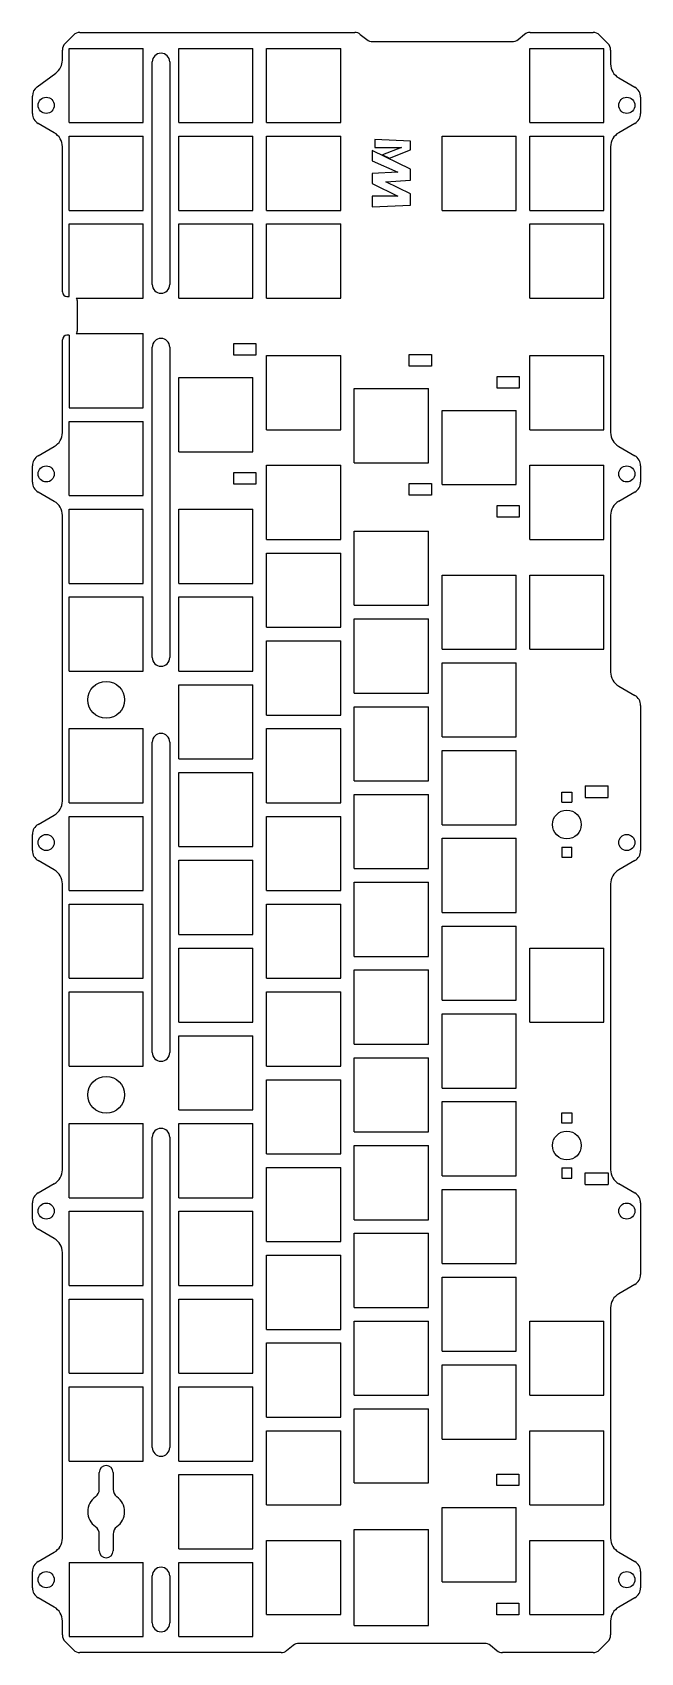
# Model space of a CAD drawing. Header units: millimetres. Extents: x -66 to 66, y -176 to 176.
import ezdxf

# ---------------------------------------------------------------- set-up
doc = ezdxf.new("R2010")
doc.units = ezdxf.units.MM
doc.layers.get('0').update_dxf_attribs({"lineweight": 25, "true_color": 0xffffff})

msp = doc.modelspace()

# ---------------------------------------------------------------- linework, layer by layer
for p, q in [((42.02, 175.83), (55.7, 175.83)), ((-58.95, 173.42), (-57.12, 175.24)), ((-58.06, 156.26), (-58.06, 172.36)), ((-58.06, 172.36), (-41.96, 172.36)), ((-55.7, 175.83), (3.98, 175.83)), ((-41.96, 156.26), (-41.96, 172.36)), ((-34.24, 156.26), (-34.24, 172.36)), ((-34.24, 172.36), (-18.14, 172.36)), ((-18.14, 156.26), (-18.14, 172.36)), ((-15.19, 156.26), (-15.19, 172.36)), ((-15.19, 172.36), (0.91, 172.36)), ((0.91, 156.26), (0.91, 172.36)), ((5.17, 175.41), (6.57, 174.29)), ((7.89, 173.83), (38.11, 173.83)), ((39.43, 174.29), (40.83, 175.42)), ((41.96, 156.26), (41.96, 172.36)), ((41.96, 172.36), (58.06, 172.36)), ((57.12, 175.25), (58.95, 173.42)), ((58.06, 156.26), (58.06, 172.36)), ((-59.53, 169.82), (-59.53, 172)), ((-40, 121.11), (-40, 169.41)), ((-36.2, 169.41), (-36.2, 121.11)), ((59.53, 172), (59.53, 168.99)), ((-65.02, 164), (-60.95, 167.01)), ((61.28, 165.96), (64.78, 163.93)), ((-66.03, 158.23), (-66.03, 161.99)), ((66.03, 161.77), (66.03, 158.23)), ((-61.28, 154.05), (-64.78, 156.07)), ((-58.06, 156.26), (-41.96, 156.26)), ((-34.24, 156.26), (-18.14, 156.26)), ((-15.19, 156.26), (0.91, 156.26)), ((41.96, 156.26), (58.06, 156.26)), ((64.78, 156.07), (61.28, 154.05)), ((-58.06, 137.21), (-58.06, 153.31)), ((-58.06, 153.31), (-41.96, 153.31)), ((-41.96, 137.21), (-41.96, 153.31)), ((-34.24, 137.21), (-34.24, 153.31)), ((-34.24, 153.31), (-18.14, 153.31)), ((-18.14, 137.21), (-18.14, 153.31)), ((-15.19, 137.21), (-15.19, 153.31)), ((-15.19, 153.31), (0.91, 153.31)), ((0.91, 137.21), (0.91, 153.31)), ((16.1, 152.25), (8.33, 152.56)), ((8.33, 152.56), (8.33, 150.83)), ((16.1, 150.36), (16.1, 152.25)), ((22.91, 137.21), (22.91, 153.31)), ((22.91, 153.31), (39.01, 153.31)), ((39.01, 137.21), (39.01, 153.31)), ((41.96, 137.21), (41.96, 153.31)), ((41.96, 153.31), (58.06, 153.31)), ((58.06, 137.21), (58.06, 153.31)), ((-59.53, 119.5), (-59.53, 151.01)), ((16.1, 146.15), (7.71, 150.23)), ((7.71, 150.23), (7.71, 150.16)), ((7.71, 150.16), (7.71, 147.95)), ((7.71, 147.95), (13.29, 145.47)), ((8.33, 150.83), (8.38, 150.83)), ((8.38, 150.83), (14.13, 150.83)), ((14.13, 150.83), (10.01, 149.23)), ((10.01, 149.23), (11.51, 148.53)), ((11.51, 148.53), (16.1, 150.36)), ((59.53, 151.02), (59.53, 88.99)), ((13.29, 145.47), (7.71, 145.22)), ((7.71, 145.22), (7.71, 143.02)), ((16.1, 143.78), (16.1, 146.15)), ((7.71, 143.02), (13.29, 140.3)), ((10.71, 143.43), (16.1, 143.78)), ((16.1, 140.79), (10.71, 143.43)), ((10.92, 141.36), (10.92, 141.36)), ((16.1, 138.34), (16.1, 140.79)), ((-58.06, 137.21), (-41.96, 137.21)), ((-34.24, 137.21), (-18.14, 137.21)), ((-15.19, 137.21), (0.91, 137.21)), ((13.29, 140.3), (7.71, 140.28)), ((7.71, 140.28), (7.71, 137.96)), ((7.71, 137.96), (16.1, 138.34)), ((22.91, 137.21), (39.01, 137.21)), ((41.96, 137.21), (58.06, 137.21)), ((-58.06, 134.26), (-41.96, 134.26)), ((-58.06, 118.5), (-58.06, 134.26)), ((-41.96, 118.16), (-41.96, 134.26)), ((-34.24, 118.16), (-34.24, 134.26)), ((-34.24, 134.26), (-18.14, 134.26)), ((-18.14, 118.16), (-18.14, 134.26)), ((-15.19, 118.16), (-15.19, 134.26)), ((-15.19, 134.26), (0.91, 134.26)), ((0.91, 118.16), (0.91, 134.26)), ((41.96, 118.16), (41.96, 134.26)), ((41.96, 134.26), (58.06, 134.26)), ((58.06, 118.16), (58.06, 134.26)), ((-58.53, 118.5), (-58.06, 118.5)), ((-56.5, 118.16), (-41.96, 118.16)), ((-56.26, 111.11), (-56.26, 117.5)), ((-34.24, 118.16), (-18.14, 118.16)), ((-15.19, 118.16), (0.91, 118.16)), ((41.96, 118.16), (58.06, 118.16)), ((-59.53, 88.98), (-59.53, 109.11)), ((-58.06, 110.11), (-58.53, 110.11)), ((-58.06, 110.11), (-58.06, 94.35)), ((-56.51, 110.45), (-41.96, 110.45)), ((-41.96, 94.35), (-41.96, 110.45)), ((-40, 40.15), (-40, 107.5)), ((-36.2, 107.5), (-36.2, 40.15)), ((-15.19, 89.58), (-15.19, 105.68)), ((-15.19, 105.68), (0.91, 105.68)), ((0.91, 89.58), (0.91, 105.68)), ((41.96, 89.58), (41.96, 105.68)), ((41.96, 105.68), (58.06, 105.68)), ((58.06, 89.58), (58.06, 105.68)), ((-34.24, 100.92), (-18.14, 100.92)), ((-34.24, 84.82), (-34.24, 100.92)), ((-18.14, 84.82), (-18.14, 100.92)), ((3.86, 82.44), (3.86, 98.54)), ((3.86, 98.54), (19.96, 98.54)), ((19.96, 82.44), (19.96, 98.54)), ((-58.06, 94.35), (-41.96, 94.35)), ((22.91, 77.68), (22.91, 93.78)), ((22.91, 93.78), (39.01, 93.78)), ((39.01, 77.68), (39.01, 93.78)), ((-58.06, 75.3), (-58.06, 91.4)), ((-58.06, 91.4), (-41.96, 91.4)), ((-41.96, 75.3), (-41.96, 91.4)), ((-15.19, 89.58), (0.91, 89.58)), ((41.96, 89.58), (58.06, 89.58)), ((-64.78, 83.93), (-61.28, 85.95)), ((-34.24, 84.82), (-18.14, 84.82)), ((61.28, 85.96), (64.78, 83.93)), ((-66.03, 78.23), (-66.03, 81.77)), ((-15.19, 65.77), (-15.19, 81.87)), ((-15.19, 81.87), (0.91, 81.87)), ((0.91, 65.77), (0.91, 81.87)), ((3.86, 82.44), (19.96, 82.44)), ((41.96, 65.77), (41.96, 81.87)), ((41.96, 81.87), (58.06, 81.87)), ((58.06, 65.77), (58.06, 81.87)), ((66.03, 81.77), (66.03, 78.23)), ((22.91, 77.68), (39.01, 77.68)), ((-61.28, 74.05), (-64.78, 76.07)), ((-58.06, 75.3), (-41.96, 75.3)), ((64.78, 76.07), (61.28, 74.05)), ((-59.53, 8.98), (-59.53, 71.01)), ((-58.06, 56.25), (-58.06, 72.35)), ((-58.06, 72.35), (-41.96, 72.35)), ((-41.96, 56.25), (-41.96, 72.35)), ((-34.24, 56.25), (-34.24, 72.35)), ((-34.24, 72.35), (-18.14, 72.35)), ((-18.14, 56.25), (-18.14, 72.35)), ((59.53, 71.02), (59.53, 36.99)), ((3.86, 51.48), (3.86, 67.58)), ((3.86, 67.58), (19.96, 67.58)), ((19.96, 51.48), (19.96, 67.58)), ((-15.19, 65.77), (0.91, 65.77)), ((41.96, 65.77), (58.06, 65.77)), ((-15.19, 46.72), (-15.19, 62.82)), ((-15.19, 62.82), (0.91, 62.82)), ((0.91, 46.72), (0.91, 62.82)), ((22.91, 41.96), (22.91, 58.06)), ((22.91, 58.06), (39.01, 58.06)), ((39.01, 41.96), (39.01, 58.06)), ((41.96, 41.96), (41.96, 58.06)), ((41.96, 58.06), (58.06, 58.06)), ((58.06, 41.96), (58.06, 58.06)), ((-58.06, 56.25), (-41.96, 56.25)), ((-58.06, 37.2), (-58.06, 53.3)), ((-58.06, 53.3), (-41.96, 53.3)), ((-41.96, 37.2), (-41.96, 53.3)), ((-34.24, 56.25), (-18.14, 56.25)), ((-34.24, 37.2), (-34.24, 53.3)), ((-34.24, 53.3), (-18.14, 53.3)), ((-18.14, 37.2), (-18.14, 53.3)), ((3.86, 51.48), (19.96, 51.48)), ((-15.19, 46.72), (0.91, 46.72)), ((3.86, 32.43), (3.86, 48.53)), ((3.86, 48.53), (19.96, 48.53)), ((19.96, 32.43), (19.96, 48.53)), ((-15.19, 27.67), (-15.19, 43.77)), ((-15.19, 43.77), (0.91, 43.77)), ((0.91, 27.67), (0.91, 43.77)), ((22.91, 41.96), (39.01, 41.96)), ((22.91, 22.91), (22.91, 39.01)), ((22.91, 39.01), (39.01, 39.01)), ((39.01, 22.91), (39.01, 39.01)), ((41.96, 41.96), (58.06, 41.96)), ((-58.06, 37.2), (-41.96, 37.2)), ((-34.24, 37.2), (-18.14, 37.2)), ((-34.24, 18.15), (-34.24, 34.25)), ((-34.24, 34.25), (-18.14, 34.25)), ((-18.14, 18.15), (-18.14, 34.25)), ((3.86, 32.43), (19.96, 32.43)), ((61.28, 33.95), (64.78, 31.93)), ((3.86, 13.38), (3.86, 29.48)), ((3.86, 29.48), (19.96, 29.48)), ((19.96, 13.38), (19.96, 29.48)), ((66.03, 29.77), (66.03, -1.77)), ((-58.06, 8.62), (-58.06, 24.72)), ((-58.06, 24.72), (-41.96, 24.72)), ((-41.96, 8.62), (-41.96, 24.72)), ((-15.19, 27.67), (0.91, 27.67)), ((-15.19, 8.62), (-15.19, 24.72)), ((-15.19, 24.72), (0.91, 24.72)), ((0.91, 8.62), (0.91, 24.72)), ((-40, -45.58), (-40, 21.77)), ((-36.2, 21.77), (-36.2, -45.58)), ((22.91, 22.91), (39.01, 22.91)), ((-34.24, 18.15), (-18.14, 18.15)), ((22.91, 3.86), (22.91, 19.96)), ((22.91, 19.96), (39.01, 19.96)), ((39.01, 3.86), (39.01, 19.96)), ((-34.24, -0.9), (-34.24, 15.2)), ((-34.24, 15.2), (-18.14, 15.2)), ((-18.14, -0.9), (-18.14, 15.2)), ((3.86, 13.38), (19.96, 13.38)), ((48.92, 8.76), (48.92, 10.96)), ((48.92, 10.96), (51.12, 10.96)), ((51.12, 10.96), (51.12, 8.76)), ((53.97, 12.32), (53.97, 9.8)), ((53.97, 12.32), (59.02, 12.32)), ((59.02, 9.8), (59.02, 12.32)), ((-58.06, 8.62), (-41.96, 8.62)), ((-15.19, 8.62), (0.91, 8.62)), ((3.86, -5.67), (3.86, 10.43)), ((3.86, 10.43), (19.96, 10.43)), ((19.96, -5.67), (19.96, 10.43)), ((48.92, 8.76), (51.12, 8.76)), ((53.97, 9.8), (59.02, 9.8)), ((-64.78, 3.93), (-61.28, 5.95)), ((-58.06, -10.43), (-58.06, 5.67)), ((-58.06, 5.67), (-41.96, 5.67)), ((-41.96, -10.43), (-41.96, 5.67)), ((-15.19, -10.43), (-15.19, 5.67)), ((-15.19, 5.67), (0.91, 5.67)), ((0.91, -10.43), (0.91, 5.67)), ((22.91, 3.86), (39.01, 3.86)), ((-66.03, -1.77), (-66.03, 1.77)), ((22.91, -15.19), (22.91, 0.91)), ((22.91, 0.91), (39.01, 0.91)), ((39.01, -15.19), (39.01, 0.91)), ((-34.24, -0.9), (-18.14, -0.9)), ((48.92, -0.99), (48.92, -3.19)), ((48.92, -0.99), (51.12, -0.99)), ((48.92, -3.19), (51.12, -3.19)), ((51.12, -3.19), (51.12, -0.99)), ((-61.28, -5.95), (-64.78, -3.93)), ((-34.24, -19.95), (-34.24, -3.85)), ((-34.24, -3.85), (-18.14, -3.85)), ((-18.14, -19.95), (-18.14, -3.85)), ((3.86, -5.67), (19.96, -5.67)), ((64.78, -3.93), (61.28, -5.96)), ((-59.53, -71.02), (-59.53, -8.99)), ((-58.06, -10.43), (-41.96, -10.43)), ((-15.19, -10.43), (0.91, -10.43)), ((3.86, -24.72), (3.86, -8.62)), ((3.86, -8.62), (19.96, -8.62)), ((19.96, -24.72), (19.96, -8.62)), ((59.53, -8.99), (59.53, -71.02)), ((-58.06, -29.48), (-58.06, -13.38)), ((-58.06, -13.38), (-41.96, -13.38)), ((-41.96, -29.48), (-41.96, -13.38)), ((-15.19, -29.48), (-15.19, -13.38)), ((-15.19, -13.38), (0.91, -13.38)), ((0.91, -29.48), (0.91, -13.38)), ((22.91, -15.19), (39.01, -15.19)), ((-34.24, -19.95), (-18.14, -19.95)), ((22.91, -34.24), (22.91, -18.14)), ((22.91, -18.14), (39.01, -18.14)), ((39.01, -34.24), (39.01, -18.14)), ((-34.24, -39), (-34.24, -22.9)), ((-34.24, -22.9), (-18.14, -22.9)), ((-18.14, -39), (-18.14, -22.9)), ((41.96, -39), (41.96, -22.9)), ((41.96, -22.9), (58.06, -22.9)), ((58.06, -39), (58.06, -22.9)), ((3.86, -24.72), (19.96, -24.72)), ((3.86, -43.77), (3.86, -27.67)), ((3.86, -27.67), (19.96, -27.67)), ((19.96, -43.77), (19.96, -27.67)), ((-58.06, -29.48), (-41.96, -29.48)), ((-15.19, -29.48), (0.91, -29.48)), ((-58.06, -48.53), (-58.06, -32.43)), ((-58.06, -32.43), (-41.96, -32.43)), ((-41.96, -48.53), (-41.96, -32.43)), ((-15.19, -48.53), (-15.19, -32.43)), ((-15.19, -32.43), (0.91, -32.43)), ((0.91, -48.53), (0.91, -32.43)), ((22.91, -34.24), (39.01, -34.24)), ((22.91, -53.29), (22.91, -37.19)), ((22.91, -37.19), (39.01, -37.19)), ((39.01, -53.29), (39.01, -37.19)), ((-34.24, -39), (-18.14, -39)), ((-34.24, -58.05), (-34.24, -41.95)), ((-34.24, -41.95), (-18.14, -41.95)), ((-18.14, -58.05), (-18.14, -41.95)), ((41.96, -39), (58.06, -39)), ((3.86, -43.77), (19.96, -43.77)), ((-58.06, -48.53), (-41.96, -48.53)), ((-15.19, -48.53), (0.91, -48.53)), ((3.86, -62.82), (3.86, -46.72)), ((3.86, -46.72), (19.96, -46.72)), ((19.96, -62.82), (19.96, -46.72)), ((-15.19, -67.58), (-15.19, -51.48)), ((-15.19, -51.48), (0.91, -51.48)), ((0.91, -67.58), (0.91, -51.48)), ((22.91, -53.29), (39.01, -53.29)), ((22.91, -72.34), (22.91, -56.24)), ((22.91, -56.24), (39.01, -56.24)), ((39.01, -72.34), (39.01, -56.24)), ((-34.24, -58.05), (-18.14, -58.05)), ((48.92, -60.9), (48.92, -58.7)), ((48.92, -58.7), (51.12, -58.7)), ((51.12, -58.7), (51.12, -60.9)), ((-58.06, -77.1), (-58.06, -61)), ((-58.06, -61), (-41.96, -61)), ((-41.96, -77.1), (-41.96, -61)), ((-34.24, -77.1), (-34.24, -61)), ((-34.24, -61), (-18.14, -61)), ((-18.14, -77.1), (-18.14, -61)), ((3.86, -62.82), (19.96, -62.82)), ((51.12, -60.9), (48.92, -60.9)), ((-40, -131.3), (-40, -63.95)), ((-36.2, -63.95), (-36.2, -131.3)), ((3.86, -81.87), (3.86, -65.77)), ((3.86, -65.77), (19.96, -65.77)), ((19.96, -81.87), (19.96, -65.77)), ((-15.19, -67.58), (0.91, -67.58)), ((-15.19, -86.63), (-15.19, -70.53)), ((-15.19, -70.53), (0.91, -70.53)), ((0.91, -86.63), (0.91, -70.53)), ((22.91, -72.34), (39.01, -72.34)), ((48.92, -70.65), (48.92, -72.85)), ((48.92, -70.65), (51.12, -70.65)), ((48.92, -72.85), (51.12, -72.85)), ((51.12, -72.85), (51.12, -70.65)), ((53.97, -74.2), (53.97, -71.68)), ((53.97, -71.68), (59.02, -71.68)), ((59.02, -71.68), (59.02, -74.2)), ((-64.78, -76.07), (-61.28, -74.05)), ((-58.06, -77.1), (-41.96, -77.1)), ((-34.24, -77.1), (-18.14, -77.1)), ((22.91, -91.39), (22.91, -75.29)), ((22.91, -75.29), (39.01, -75.29)), ((39.01, -91.39), (39.01, -75.29)), ((53.97, -74.2), (59.02, -74.2)), ((61.28, -74.05), (64.78, -76.07)), ((-66.03, -81.77), (-66.03, -78.23)), ((-58.06, -96.15), (-58.06, -80.05)), ((-58.06, -80.05), (-41.96, -80.05)), ((-41.96, -96.15), (-41.96, -80.05)), ((-34.24, -96.15), (-34.24, -80.05)), ((-34.24, -80.05), (-18.14, -80.05)), ((-18.14, -96.15), (-18.14, -80.05)), ((66.03, -78.23), (66.03, -93.77)), ((-61.28, -85.95), (-64.78, -83.93)), ((3.86, -81.87), (19.96, -81.87)), ((-15.19, -86.63), (0.91, -86.63)), ((3.86, -100.92), (3.86, -84.82)), ((3.86, -84.82), (19.96, -84.82)), ((19.96, -100.92), (19.96, -84.82)), ((-59.53, -151.02), (-59.53, -88.99)), ((-15.19, -105.68), (-15.19, -89.58)), ((-15.19, -89.58), (0.91, -89.58)), ((0.91, -105.68), (0.91, -89.58)), ((22.91, -91.39), (39.01, -91.39)), ((22.91, -110.44), (22.91, -94.34)), ((22.91, -94.34), (39.01, -94.34)), ((39.01, -110.44), (39.01, -94.34)), ((-58.06, -96.15), (-41.96, -96.15)), ((-34.24, -96.15), (-18.14, -96.15)), ((64.78, -95.93), (61.28, -97.96)), ((-58.06, -115.2), (-58.06, -99.1)), ((-58.06, -99.1), (-41.96, -99.1)), ((-41.96, -115.2), (-41.96, -99.1)), ((-34.24, -115.2), (-34.24, -99.1)), ((-34.24, -99.1), (-18.14, -99.1)), ((-18.14, -115.2), (-18.14, -99.1)), ((3.86, -100.92), (19.96, -100.92)), ((59.53, -100.99), (59.53, -151.02)), ((3.86, -119.97), (3.86, -103.87)), ((3.86, -103.87), (19.96, -103.87)), ((19.96, -119.97), (19.96, -103.87)), ((41.96, -119.97), (41.96, -103.87)), ((41.96, -103.87), (58.06, -103.87)), ((58.06, -119.97), (58.06, -103.87)), ((-15.19, -105.68), (0.91, -105.68)), ((-15.19, -124.73), (-15.19, -108.63)), ((-15.19, -108.63), (0.91, -108.63)), ((0.91, -124.73), (0.91, -108.63)), ((22.91, -110.44), (39.01, -110.44)), ((-58.06, -115.2), (-41.96, -115.2)), ((-34.24, -115.2), (-18.14, -115.2)), ((22.91, -129.49), (22.91, -113.39)), ((22.91, -113.39), (39.01, -113.39)), ((39.01, -129.49), (39.01, -113.39)), ((-58.06, -134.25), (-58.06, -118.15)), ((-58.06, -118.15), (-41.96, -118.15)), ((-41.96, -134.25), (-41.96, -118.15)), ((-34.24, -134.25), (-34.24, -118.15)), ((-34.24, -118.15), (-18.14, -118.15)), ((-18.14, -134.25), (-18.14, -118.15)), ((3.86, -119.97), (19.96, -119.97)), ((3.86, -139.02), (3.86, -122.92)), ((3.86, -122.92), (19.96, -122.92)), ((19.96, -139.02), (19.96, -122.92)), ((41.96, -119.97), (58.06, -119.97)), ((-15.19, -124.73), (0.91, -124.73)), ((-15.19, -143.78), (-15.19, -127.68)), ((-15.19, -127.68), (0.91, -127.68)), ((0.91, -143.78), (0.91, -127.68)), ((22.91, -129.49), (39.01, -129.49)), ((41.96, -143.78), (41.96, -127.68)), ((41.96, -127.68), (58.06, -127.68)), ((58.06, -143.78), (58.06, -127.68)), ((-58.06, -134.25), (-41.96, -134.25)), ((-51.51, -140.38), (-51.51, -136.75)), ((-48.51, -136.75), (-48.51, -140.38)), ((-34.24, -134.25), (-18.14, -134.25)), ((-34.24, -153.3), (-34.24, -137.2)), ((-34.24, -137.2), (-18.14, -137.2)), ((-18.14, -153.3), (-18.14, -137.2)), ((3.86, -139.02), (19.96, -139.02)), ((-15.19, -143.78), (0.91, -143.78)), ((41.96, -143.78), (58.06, -143.78)), ((22.91, -160.45), (22.91, -144.35)), ((22.91, -144.35), (39.01, -144.35)), ((39.01, -160.45), (39.01, -144.35)), ((-51.51, -153.75), (-51.51, -150.13)), ((-48.51, -150.13), (-48.51, -153.75)), ((3.86, -169.97), (3.86, -149.11)), ((3.86, -149.11), (19.96, -149.11)), ((19.96, -169.97), (19.96, -149.11)), ((-64.78, -156.07), (-61.28, -154.05)), ((-34.24, -153.3), (-18.14, -153.3)), ((-15.19, -167.59), (-15.19, -151.49)), ((-15.19, -151.49), (0.91, -151.49)), ((0.91, -167.59), (0.91, -151.49)), ((41.96, -167.59), (41.96, -151.49)), ((41.96, -151.49), (58.06, -151.49)), ((58.06, -167.59), (58.06, -151.49)), ((61.28, -154.05), (64.78, -156.07)), ((-66.03, -161.77), (-66.03, -158.23)), ((-58.06, -156.25), (-58.06, -172.35)), ((-58.06, -156.25), (-41.96, -156.25)), ((-41.96, -172.35), (-41.96, -156.25)), ((-34.24, -172.35), (-34.24, -156.25)), ((-34.24, -156.25), (-18.14, -156.25)), ((-18.14, -172.35), (-18.14, -156.25)), ((66.03, -158.23), (66.03, -161.77)), ((-40, -169.4), (-40, -159.2)), ((-36.2, -159.2), (-36.2, -169.4)), ((22.91, -160.45), (39.01, -160.45)), ((-61.28, -165.95), (-64.78, -163.93)), ((64.78, -163.93), (61.28, -165.96)), ((-15.19, -167.59), (0.91, -167.59)), ((41.96, -167.59), (58.06, -167.59)), ((-59.53, -172), (-59.53, -168.99)), ((3.86, -169.97), (19.96, -169.97)), ((59.53, -168.99), (59.53, -172)), ((-57.12, -175.25), (-58.95, -173.42)), ((-58.06, -172.35), (-41.96, -172.35)), ((-12.02, -175.83), (-55.7, -175.83)), ((-34.24, -172.35), (-18.14, -172.35)), ((-9.43, -174.29), (-10.83, -175.42)), ((32.11, -173.83), (-8.12, -173.83)), ((34.83, -175.42), (33.43, -174.29)), ((55.7, -175.83), (36.02, -175.83)), ((58.94, -173.42), (57.12, -175.25))]:
    msp.add_line(p, q)
for points in [[(-22.29, 105.78), (-22.29, 108.28), (-17.49, 108.28), (-17.49, 105.78)], [(15.81, 103.4), (15.81, 105.9), (20.61, 105.9), (20.61, 103.4)], [(34.86, 98.63), (34.86, 101.13), (39.66, 101.13), (39.66, 98.63)], [(-22.29, 77.78), (-22.29, 80.28), (-17.49, 80.28), (-17.49, 77.78)], [(15.81, 75.4), (15.81, 77.9), (20.61, 77.9), (20.61, 75.4)], [(34.86, 70.63), (34.86, 73.13), (39.66, 73.13), (39.66, 70.63)], [(34.81, -139.6), (34.81, -137.1), (39.61, -137.1), (39.61, -139.6)], [(34.81, -167.6), (34.81, -165.1), (39.61, -165.1), (39.61, -167.6)]]:
    msp.add_lwpolyline(points, close=True)
for centre, radius in [((-63.03, 160), 1.75), ((63.03, 160), 1.75), ((-63.03, 80), 1.75), ((63.03, 80), 1.75), ((-50.01, 30.96), 4), ((50.02, 3.89), 3.12), ((-63.03, 0), 1.75), ((63.03, 0), 1.75), ((-50.01, -54.77), 4), ((50.02, -65.77), 3.12), ((-63.03, -80), 1.75), ((63.03, -80), 1.75), ((-63.03, -160), 1.75), ((63.03, -160), 1.75)]:
    msp.add_circle(centre, radius)
for centre, radius, start, end in [((-57.53, 172), 2, 135, 180), ((-55.7, 173.83), 2, 90, 135), ((3.98, 173.93), 1.9, 51.3402, 90), ((7.88, 175.93), 2.1, 231.4515, 270.0869), ((38.11, 175.93), 2.1, 270, 308.6598), ((42.02, 173.93), 1.9, 90, 128.6598), ((55.7, 173.83), 2, 45, 90), ((57.53, 172), 2, 0, 45), ((-63.03, 169.82), 3.5, 306.4926, 0), ((-38.1, 169.41), 1.9, 0, 180), ((63.03, 168.99), 3.5, 180, 240), ((-63.53, 161.99), 2.5, 126.4926, 180), ((63.53, 161.77), 2.5, 0, 60), ((-63.53, 158.23), 2.5, 180, 240), ((63.53, 158.23), 2.5, 300, 0), ((-63.03, 151.01), 3.5, 0, 60), ((63.03, 151.02), 3.5, 120, 180), ((-38.1, 121.11), 1.9, 180, 0), ((-58.53, 119.5), 1, 180, 270), ((-57.26, 117.5), 1, 0, 41.2978), ((-58.53, 109.11), 1, 90, 180), ((-57.26, 111.11), 1, 318.4852, 360), ((-38.1, 107.5), 1.9, 0, 180), ((-63.03, 88.98), 3.5, 300, 0), ((63.03, 88.99), 3.5, 180, 240), ((-63.53, 81.77), 2.5, 120, 180), ((63.53, 81.77), 2.5, 0, 60), ((-63.53, 78.23), 2.5, 180, 240), ((63.53, 78.23), 2.5, 300, 0), ((-63.03, 71.01), 3.5, 0, 60), ((63.03, 71.02), 3.5, 120, 180), ((-38.1, 40.15), 1.9, 180, 0), ((63.03, 36.98), 3.5, 179.9583, 240), ((63.53, 29.77), 2.5, 0, 60), ((-38.1, 21.77), 1.9, 0, 180), ((-63.03, 8.98), 3.5, 300, 0), ((-63.53, 1.77), 2.5, 120, 180), ((-63.53, -1.77), 2.5, 180, 240), ((63.53, -1.77), 2.5, 300, 0), ((-63.03, -8.99), 3.5, 0, 60), ((63.03, -8.99), 3.5, 120, 180), ((-38.1, -45.58), 1.9, 180, 0), ((-38.1, -63.95), 1.9, 0, 180), ((-63.03, -71.02), 3.5, 300, 0), ((63.03, -71.02), 3.5, 180, 240), ((-63.53, -78.23), 2.5, 120, 180), ((63.53, -78.23), 2.5, 0, 60), ((-63.53, -81.77), 2.5, 180, 240), ((-63.03, -88.99), 3.5, 0, 60), ((63.53, -93.77), 2.5, 300, 0), ((63.03, -100.99), 3.5, 120, 180), ((-38.1, -131.3), 1.9, 180, 0), ((-50.01, -136.75), 1.5, 0, 180), ((-53.51, -140.38), 2, 305.6853, 0), ((-46.51, -140.38), 2, 180, 234.3147), ((-50.01, -145.25), 4, 125.6853, 234.3147), ((-50.01, -145.25), 4, 305.6853, 54.3147), ((-63.03, -151.02), 3.5, 300, 0), ((-53.51, -150.13), 2, 0, 54.3147), ((-46.51, -150.13), 2, 125.6853, 180), ((63.03, -151.02), 3.5, 180, 240), ((-50.01, -153.75), 1.5, 180, 0), ((-63.53, -158.23), 2.5, 120, 180), ((-38.1, -159.2), 1.9, 0, 180), ((63.53, -158.23), 2.5, 0, 60), ((-63.53, -161.77), 2.5, 180, 240), ((63.53, -161.77), 2.5, 300, 0), ((-63.03, -168.99), 3.5, 0, 60), ((63.03, -168.99), 3.5, 120, 180), ((-57.53, -172), 2, 180, 225), ((-38.1, -169.4), 1.9, 180, 0), ((57.53, -172), 2, 315, 0), ((-55.7, -173.83), 2, 225, 270), ((-12.02, -173.93), 1.9, 270, 308.6598), ((-8.12, -175.93), 2.1, 90, 128.6598), ((32.11, -175.93), 2.1, 51.3402, 90), ((36.02, -173.93), 1.9, 231.3402, 270), ((55.7, -173.83), 2, 270, 315)]:
    msp.add_arc(centre, radius, start, end)

doc.saveas('drawing.dxf')
